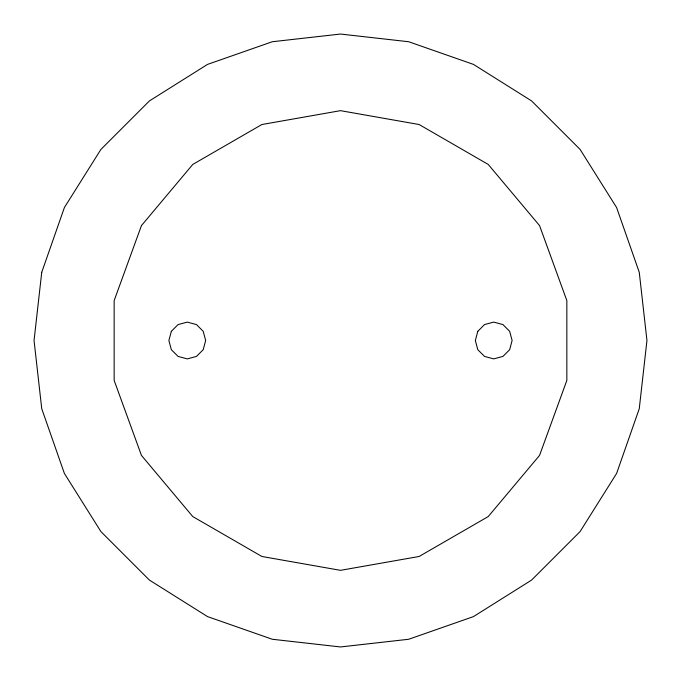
<?xml version="1.0" encoding="UTF-8"?>
<svg xmlns="http://www.w3.org/2000/svg" width="681" height="681" viewBox="0 0 681 681"><rect width="100%" height="100%" fill="white"/><g stroke="black" fill="none" stroke-linecap="round" stroke-linejoin="round"><path stroke-width="1.02" d="M41.737 272.306L34.05 340.5L41.737 408.694L64.397 473.465L100.907 531.572L149.428 580.093L207.535 616.603L272.306 639.263L340.5 646.95L408.694 639.263L473.465 616.603L531.572 580.093L580.093 531.572L616.603 473.465L639.263 408.694L646.95 340.5L639.263 272.306L616.603 207.535L580.093 149.428L531.572 100.907L473.465 64.397L408.694 41.737L340.5 34.05L272.306 41.737L207.535 64.397L149.428 100.907L100.907 149.428L64.397 207.535L41.737 272.306M171.348 331.306L168.888 340.5L171.348 349.693L178.081 356.427L187.275 358.887L196.469 356.427L203.202 349.693L205.662 340.5L203.202 331.306L196.469 324.573L187.275 322.113L178.081 324.573L171.348 331.306M477.798 331.306L475.338 340.5L477.798 349.693L484.531 356.427L493.725 358.887L502.918 356.427L509.652 349.693L512.112 340.5L509.652 331.306L502.918 324.573L493.725 322.113L484.531 324.573L477.798 331.306M141.452 225.581L114.153 300.585L114.153 380.415L141.452 455.419L192.766 516.564L261.887 556.479L340.5 570.337L419.113 556.479L488.234 516.564L539.548 455.419L566.847 380.415L566.847 300.585L539.548 225.581L488.234 164.436L419.113 124.521L340.5 110.662L261.887 124.521L192.766 164.436L141.452 225.581"/></g></svg>
